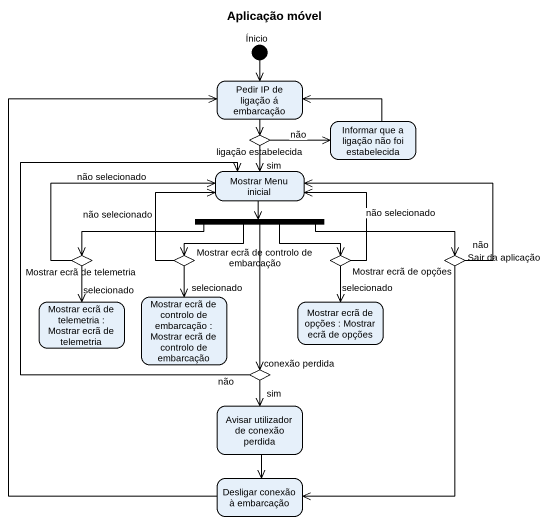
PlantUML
@startuml
title Aplicação móvel
hide empty description
state Ínicio <<start>>
state "Pedir IP de ligação á embarcação" as Pedir_IP_de_ligação_á
state "Informar que a ligação não foi estabelecida" as Informar_que_a_ligação_não
state "ligação estabelecida" as ligação_estabelecida <<choice>>
state "Mostrar Menu inicial" as Mostrar_Menu_inicial
state fork1 <<fork>>
state "Mostrar ecrã de telemetria" as Mostrar_ecrã_de_telemetria <<choice>>
state "Mostrar ecrã de controlo de embarcação" as Mostrar_ecrã_de_controlo_de <<choice>>
state "Mostrar ecrã de opções" as Mostrar_ecrã_de_opções <<choice>>
state "Sair da aplicação" as Sair_da_aplicação <<choice>>
state "Mostrar ecrã de telemetria : Mostrar ecrã de telemetria" as Mostrar_ecrã_de_telemetria_2
state "Mostrar ecrã de controlo de embarcação : Mostrar ecrã de controlo de embarcação" as Mostrar_ecrã_de_controlo_de_2
state "Mostrar ecrã de opções : Mostrar ecrã de opções" as Mostrar_ecrã_de_opções_2
state "conexão perdida" as conexão_perdida <<choice>>
state "Avisar utilizador de conexão perdida" as Avisar_utilizador_de
state "Desligar conexão à embarcação" as Desligar_conexão_à
Ínicio --> Pedir_IP_de_ligação_á
Pedir_IP_de_ligação_á --> ligação_estabelecida
Informar_que_a_ligação_não -left-> Pedir_IP_de_ligação_á
ligação_estabelecida -right-> Informar_que_a_ligação_não : não
ligação_estabelecida --> Mostrar_Menu_inicial : sim
Mostrar_Menu_inicial --> fork1
fork1 -left-> Mostrar_ecrã_de_telemetria
fork1 -left-> Mostrar_ecrã_de_controlo_de
fork1 -right-> Mostrar_ecrã_de_opções
fork1 -right-> Sair_da_aplicação
fork1 --> conexão_perdida
Mostrar_ecrã_de_telemetria -right-> Mostrar_Menu_inicial : não selecionado
Mostrar_ecrã_de_telemetria --> Mostrar_ecrã_de_telemetria_2 : selecionado
Mostrar_ecrã_de_controlo_de -up-> Mostrar_Menu_inicial : não selecionado
Mostrar_ecrã_de_controlo_de --> Mostrar_ecrã_de_controlo_de_2 : selecionado
Mostrar_ecrã_de_opções -up-> Mostrar_Menu_inicial : não selecionado
Mostrar_ecrã_de_opções --> Mostrar_ecrã_de_opções_2 : selecionado
Sair_da_aplicação -left-> Mostrar_Menu_inicial : não
Sair_da_aplicação --> Desligar_conexão_à
conexão_perdida -up-> Mostrar_Menu_inicial : não
conexão_perdida --> Avisar_utilizador_de : sim
Avisar_utilizador_de --> Desligar_conexão_à
Desligar_conexão_à -up-> Pedir_IP_de_ligação_á
@enduml
